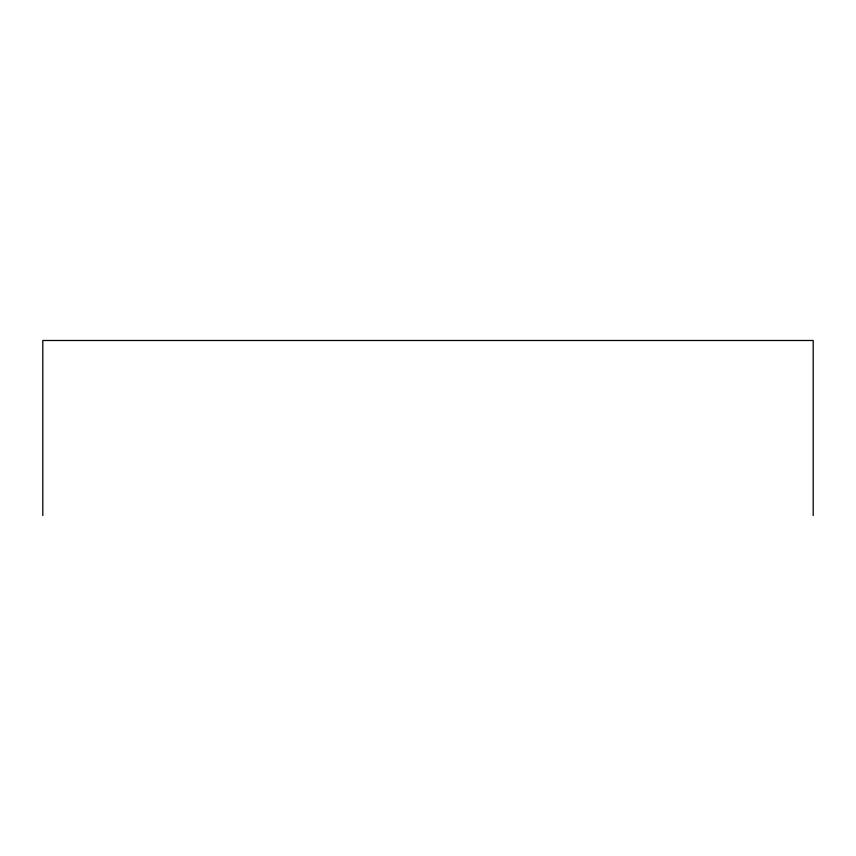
<?xml version="1.0" encoding="UTF-8"?>
<svg xmlns="http://www.w3.org/2000/svg" width="856" height="856" viewBox="0 0 856 856"><rect width="100%" height="100%" fill="white"/><g stroke="black" fill="none" stroke-linecap="round" stroke-linejoin="round"><path stroke-width="1.28" d="M813.2 515.515L813.2 340.485L42.8 340.485L42.8 515.515"/></g></svg>
